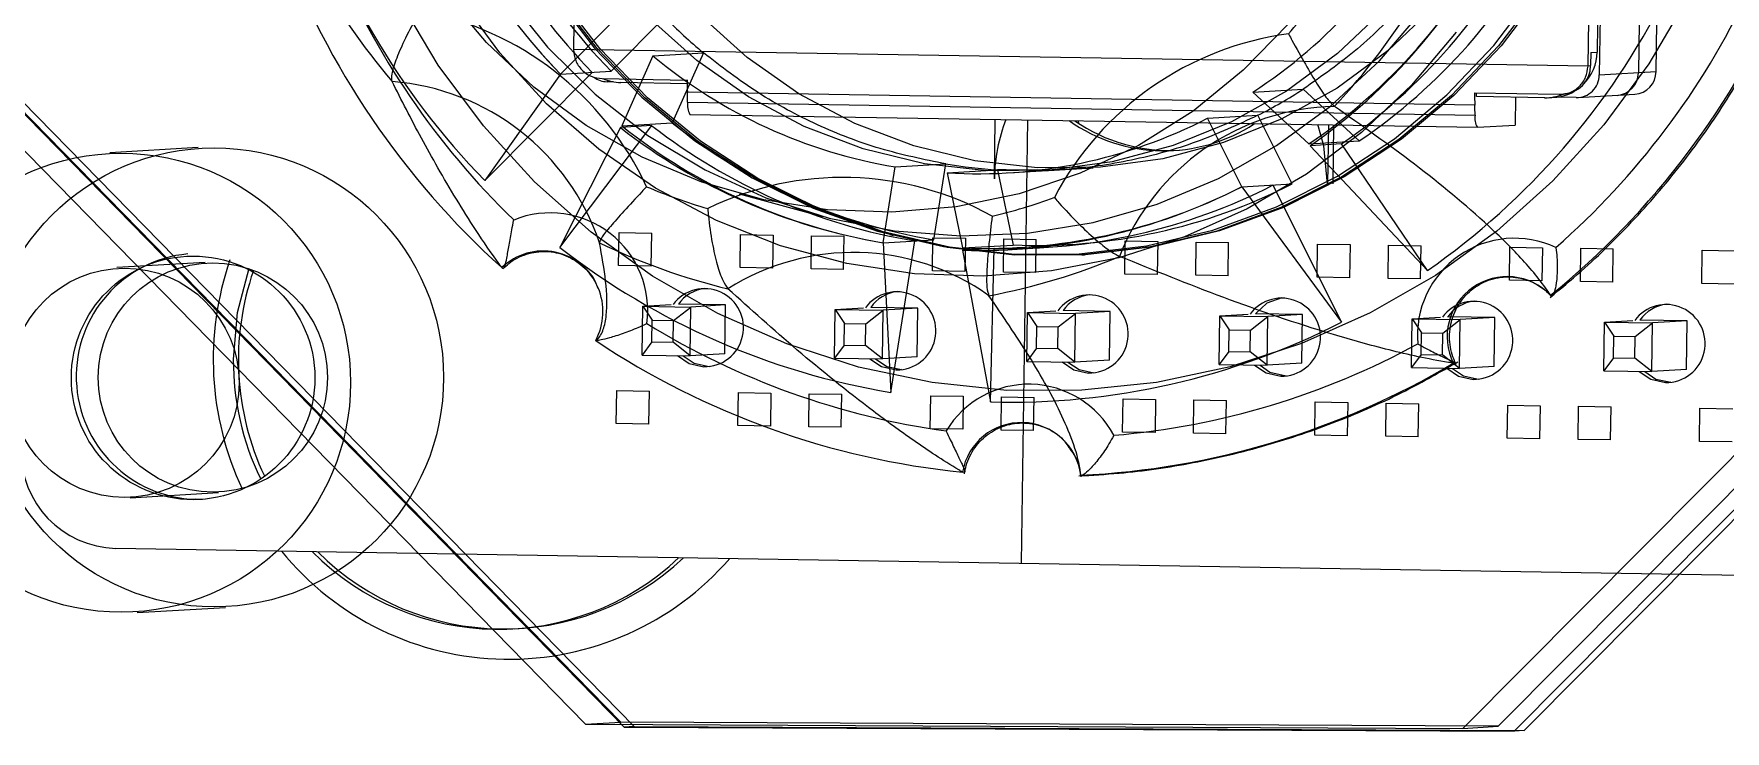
# Model space of a CAD drawing. Header units: millimetres. Extents: x -31.6 to 57.7, y -27.5 to 38.1.
# Drawn here: x 24.55 to 46.58, y -3.32 to 5.76 of the extents above; entities that cross this region are included whole.
import ezdxf

# ---------------------------------------------------------------- set-up
doc = ezdxf.new("R2010")
doc.units = ezdxf.units.MM

msp = doc.modelspace()

# ---------------------------------------------------------------- linework, layer by layer
at = {"color": 7, "linetype": 'Continuous', "lineweight": 25}
for p, q in [((31.728, 16.202), (31.575, 5.564)), ((45.094, 16.124), (44.937, 5.226)), ((45.603, 16.154), (45.447, 5.256)), ((44.791, 5.347), (44.944, 15.985)), ((45.056, 15.822), (44.908, 5.524)), ((45.677, 5.27), (45.7, 6.87)), ((32.065, 5.275), (32.764, 5.978)), ((31.407, 5.236), (32.107, 5.94)), ((44.791, 5.342), (31.575, 5.559)), ((32.609, 5.476), (33.267, 5.515)), ((33.267, 5.515), (32.861, 4.604)), ((44.826, 5.519), (44.824, 5.349)), ((44.826, 5.519), (44.908, 5.524)), ((32.609, 5.476), (32.204, 4.565)), ((44.791, 5.347), (44.824, 5.349)), ((24.064, 5.083), (32.236, -3.264)), ((24.195, 5.091), (32.367, -3.256)), ((30.419, 3.852), (31.818, 5.26)), ((31.407, 5.236), (30.419, 3.852)), ((31.407, 5.236), (32.065, 5.275)), ((31.95, 5.179), (33.054, 5.16)), ((32.093, 5.137), (32.012, 5.138)), ((33.055, 5.112), (32.193, 5.127)), ((44.937, 5.226), (45.677, 5.27)), ((23.676, 5.001), (31.732, -3.229)), ((32.193, -3.202), (24.136, 5.028)), ((43.316, 4.833), (33.058, 5.002)), ((33.062, 4.871), (43.319, 4.702)), ((40.423, 5.003), (41.081, 5.042)), ((40.423, 5.003), (41.153, 4.329)), ((41.081, 5.042), (41.811, 4.368)), ((43.16, -3.283), (51.265, 4.872)), ((43.312, 4.992), (44.416, 4.974)), ((43.338, 4.944), (43.339, 4.992)), ((44.226, 4.929), (43.338, 4.944)), ((51.726, 4.899), (43.621, -3.255)), ((43.827, -3.318), (52.048, 4.953)), ((43.847, 4.935), (43.842, 4.574)), ((43.959, -3.31), (52.18, 4.96)), ((44.27, 4.93), (44.352, 4.935)), ((44.637, 4.931), (44.362, 4.936)), ((44.438, 4.974), (44.471, 4.976)), ((44.659, 4.931), (45.399, 4.975)), ((33.091, 4.713), (43.349, 4.545)), ((37.058, 3.875), (37.069, 4.648)), ((37.488, 4.641), (37.405, -1.131)), ((38.157, 4.596), (38.152, 4.63)), ((39.834, 4.662), (40.491, 4.701)), ((40.279, 3.769), (39.834, 4.662)), ((40.936, 3.808), (40.491, 4.701)), ((31.399, 2.979), (32.597, 4.566)), ((32.186, 4.541), (31.399, 2.979)), ((32.597, 4.566), (32.186, 4.541)), ((32.204, 4.565), (32.861, 4.604)), ((41.408, 4.577), (41.397, 3.804)), ((41.476, 4.575), (41.465, 3.808)), ((43.349, 4.545), (43.842, 4.574)), ((26.687, 4.282), (25.536, 4.214)), ((41.153, 4.329), (41.811, 4.368)), ((41.581, 4.329), (41.17, 4.304)), ((41.17, 4.304), (42.701, 2.681)), ((42.701, 2.681), (41.581, 4.329)), ((35.61, 3.042), (35.767, 4.029)), ((35.767, 4.029), (36.425, 4.067)), ((36.268, 3.081), (36.425, 4.067)), ((36.442, 3.953), (37.1, 3.991)), ((37.1, 3.991), (37.301, 3.012)), ((37.231, 3.952), (37.889, 3.99)), ((37.688, 3.979), (38.345, 4.018)), ((36.442, 3.953), (36.643, 2.973)), ((40.279, 3.769), (40.936, 3.808)), ((40.279, 3.769), (41.58, 2.007)), ((41.58, 2.007), (40.69, 3.793)), ((33.731, 3.68), (34.819, 3.385)), ((32.162, 2.743), (32.168, 3.174)), ((32.168, 3.174), (32.594, 3.167)), ((32.588, 2.736), (32.594, 3.167)), ((33.746, 2.717), (33.752, 3.148)), ((33.752, 3.148), (34.175, 3.141)), ((34.175, 3.141), (34.169, 2.71)), ((34.67, 2.701), (34.676, 3.133)), ((34.676, 3.133), (35.099, 3.126)), ((35.093, 2.695), (35.099, 3.126)), ((35.696, 3.148), (35.741, 3.136)), ((36.251, 2.676), (36.258, 3.107)), ((36.258, 3.107), (36.68, 3.1)), ((36.68, 3.1), (36.674, 2.669)), ((37.175, 2.66), (37.181, 3.092)), ((37.181, 3.092), (37.604, 3.085)), ((37.598, 2.653), (37.604, 3.085)), ((35.61, 3.042), (36.268, 3.081)), ((35.61, 3.042), (35.707, 1.092)), ((35.707, 1.092), (36.021, 3.066)), ((37.053, 2.968), (36.642, 2.943)), ((36.642, 2.943), (37.005, 0.968)), ((36.643, 2.973), (37.301, 3.012)), ((37.005, 0.968), (37.053, 2.968)), ((37.286, 2.954), (37.697, 2.978)), ((37.379, 2.98), (38.037, 3.018)), ((38.198, 2.882), (38.231, 2.884)), ((38.757, 2.634), (38.763, 3.066)), ((38.763, 3.066), (39.186, 3.059)), ((39.186, 3.059), (39.179, 2.627)), ((39.68, 2.619), (39.687, 3.051)), ((39.687, 3.051), (40.109, 3.044)), ((40.103, 2.612), (40.109, 3.044)), ((41.262, 2.593), (41.268, 3.025)), ((41.268, 3.025), (41.691, 3.018)), ((41.691, 3.018), (41.685, 2.586)), ((42.186, 2.578), (42.192, 3.01)), ((42.192, 3.01), (42.615, 3.003)), ((42.608, 2.571), (42.615, 3.003)), ((43.767, 2.552), (43.773, 2.984)), ((43.773, 2.984), (44.196, 2.977)), ((44.196, 2.977), (44.19, 2.545)), ((44.691, 2.537), (44.697, 2.969)), ((44.697, 2.969), (45.12, 2.962)), ((45.114, 2.53), (45.12, 2.962)), ((46.272, 2.511), (46.278, 2.943)), ((46.278, 2.943), (46.704, 2.936)), ((26.776, 2.785), (25.625, 2.717)), ((32.588, 2.736), (32.162, 2.743)), ((34.169, 2.71), (33.746, 2.717)), ((35.093, 2.695), (34.67, 2.701)), ((36.674, 2.669), (36.251, 2.676)), ((37.598, 2.653), (37.175, 2.66)), ((39.179, 2.627), (38.757, 2.634)), ((40.103, 2.612), (39.68, 2.619)), ((41.685, 2.586), (41.262, 2.593)), ((42.608, 2.571), (42.186, 2.578)), ((44.19, 2.545), (43.767, 2.552)), ((45.114, 2.53), (44.691, 2.537)), ((46.698, 2.504), (46.272, 2.511)), ((32.47, 1.579), (32.479, 2.214)), ((32.479, 2.214), (32.847, 2.236)), ((32.479, 2.214), (32.6, 2.033)), ((32.479, 2.214), (33.105, 2.204)), ((32.879, 2.028), (33.105, 2.204)), ((33.557, 2.231), (32.941, 2.241)), ((33.096, 1.569), (33.105, 2.204)), ((33.557, 2.231), (33.105, 2.204)), ((33.547, 1.596), (33.557, 2.231)), ((32.596, 1.75), (32.6, 2.033)), ((32.6, 2.033), (32.879, 2.028)), ((32.875, 1.745), (32.879, 2.028)), ((34.975, 1.538), (34.984, 2.173)), ((34.984, 2.173), (35.352, 2.195)), ((34.984, 2.173), (35.105, 1.991)), ((34.984, 2.173), (35.611, 2.163)), ((35.101, 1.708), (35.105, 1.991)), ((35.105, 1.991), (35.384, 1.987)), ((35.38, 1.704), (35.384, 1.987)), ((35.384, 1.987), (35.611, 2.163)), ((36.062, 2.19), (35.447, 2.2)), ((35.602, 1.528), (35.611, 2.163)), ((36.062, 2.19), (35.611, 2.163)), ((36.053, 1.555), (36.062, 2.19)), ((37.48, 1.497), (37.49, 2.132)), ((37.49, 2.132), (37.857, 2.154)), ((37.49, 2.132), (37.61, 1.95)), ((37.49, 2.132), (38.116, 2.122)), ((37.89, 1.946), (38.116, 2.122)), ((38.567, 2.148), (37.952, 2.159)), ((38.107, 1.487), (38.116, 2.122)), ((38.567, 2.148), (38.116, 2.122)), ((38.558, 1.514), (38.567, 2.148)), ((39.986, 1.456), (39.995, 2.091)), ((39.995, 2.091), (40.362, 2.113)), ((39.995, 2.091), (40.116, 1.909)), ((39.995, 2.091), (40.621, 2.081)), ((40.395, 1.905), (40.621, 2.081)), ((41.072, 2.107), (40.457, 2.117)), ((40.612, 1.446), (40.621, 2.081)), ((41.072, 2.107), (40.621, 2.081)), ((41.063, 1.472), (41.072, 2.107)), ((42.491, 1.415), (42.5, 2.05)), ((42.5, 2.05), (42.867, 2.072)), ((42.5, 2.05), (42.621, 1.868)), ((42.5, 2.05), (43.126, 2.04)), ((42.9, 1.863), (43.126, 2.04)), ((43.577, 2.066), (42.962, 2.076)), ((43.117, 1.405), (43.126, 2.04)), ((43.577, 2.066), (43.126, 2.04)), ((43.568, 1.431), (43.577, 2.066)), ((44.996, 1.374), (45.005, 2.009)), ((45.005, 2.009), (45.373, 2.03)), ((45.005, 2.009), (45.126, 1.827)), ((45.005, 2.009), (45.631, 1.998)), ((45.405, 1.822), (45.631, 1.998)), ((46.082, 2.025), (45.467, 2.035)), ((45.622, 1.364), (45.631, 1.998)), ((46.082, 2.025), (45.631, 1.998)), ((46.073, 1.39), (46.082, 2.025)), ((37.606, 1.667), (37.61, 1.95)), ((37.61, 1.95), (37.89, 1.946)), ((37.886, 1.663), (37.89, 1.946)), ((40.112, 1.626), (40.116, 1.909)), ((40.116, 1.909), (40.395, 1.905)), ((40.391, 1.622), (40.395, 1.905)), ((42.617, 1.585), (42.621, 1.868)), ((42.621, 1.868), (42.9, 1.863)), ((42.896, 1.58), (42.9, 1.863)), ((45.122, 1.544), (45.126, 1.827)), ((45.126, 1.827), (45.405, 1.822)), ((45.401, 1.539), (45.405, 1.822)), ((32.596, 1.75), (32.47, 1.579)), ((32.47, 1.579), (33.096, 1.569)), ((32.596, 1.75), (32.875, 1.745)), ((33.096, 1.569), (32.875, 1.745)), ((33.547, 1.596), (33.096, 1.569)), ((35.101, 1.708), (34.975, 1.538)), ((35.101, 1.708), (35.38, 1.704)), ((35.602, 1.528), (35.38, 1.704)), ((36.053, 1.555), (35.602, 1.528)), ((37.606, 1.667), (37.48, 1.497)), ((37.606, 1.667), (37.886, 1.663)), ((38.107, 1.487), (37.886, 1.663)), ((40.112, 1.626), (39.986, 1.456)), ((40.112, 1.626), (40.391, 1.622)), ((40.612, 1.446), (40.391, 1.622)), ((42.617, 1.585), (42.491, 1.415)), ((42.617, 1.585), (42.896, 1.58)), ((43.117, 1.405), (42.896, 1.58)), ((45.122, 1.544), (44.996, 1.374)), ((45.122, 1.544), (45.401, 1.539)), ((33.341, 1.431), (33.274, 1.427)), ((34.975, 1.538), (35.602, 1.528)), ((35.846, 1.39), (35.779, 1.386)), ((37.48, 1.497), (38.107, 1.487)), ((38.558, 1.514), (38.107, 1.487)), ((38.352, 1.349), (38.284, 1.345)), ((39.986, 1.456), (40.612, 1.446)), ((41.063, 1.472), (40.612, 1.446)), ((42.491, 1.415), (43.117, 1.405)), ((43.568, 1.431), (43.117, 1.405)), ((44.996, 1.374), (45.622, 1.364)), ((45.622, 1.364), (45.401, 1.539)), ((46.073, 1.39), (45.622, 1.364)), ((32.132, 0.686), (32.139, 1.117)), ((32.139, 1.117), (32.564, 1.11)), ((32.558, 0.679), (32.564, 1.11)), ((40.857, 1.308), (40.789, 1.304)), ((43.362, 1.266), (43.294, 1.262)), ((45.867, 1.225), (45.799, 1.221)), ((33.717, 0.66), (33.723, 1.091)), ((33.723, 1.091), (34.146, 1.084)), ((34.146, 1.084), (34.14, 0.653)), ((34.641, 0.644), (34.647, 1.076)), ((34.647, 1.076), (35.07, 1.069)), ((35.063, 0.638), (35.07, 1.069)), ((36.222, 0.618), (36.228, 1.05)), ((36.228, 1.05), (36.651, 1.043)), ((36.651, 1.043), (36.645, 0.612)), ((37.146, 0.603), (37.152, 1.035)), ((37.152, 1.035), (37.575, 1.028)), ((37.569, 0.596), (37.575, 1.028)), ((38.727, 0.577), (38.733, 1.009)), ((38.733, 1.009), (39.156, 1.002)), ((39.156, 1.002), (39.15, 0.57)), ((39.651, 0.562), (39.657, 0.994)), ((39.657, 0.994), (40.08, 0.987)), ((40.074, 0.555), (40.08, 0.987)), ((41.232, 0.536), (41.238, 0.968)), ((41.238, 0.968), (41.661, 0.961)), ((41.661, 0.961), (41.655, 0.529)), ((42.156, 0.521), (42.162, 0.953)), ((42.162, 0.953), (42.585, 0.946)), ((42.579, 0.514), (42.585, 0.946)), ((43.737, 0.495), (43.744, 0.927)), ((43.744, 0.927), (44.166, 0.92)), ((44.166, 0.92), (44.16, 0.488)), ((44.661, 0.48), (44.667, 0.912)), ((44.667, 0.912), (45.09, 0.905)), ((45.084, 0.473), (45.09, 0.905)), ((46.242, 0.454), (46.249, 0.886)), ((46.249, 0.886), (46.675, 0.879)), ((32.558, 0.679), (32.132, 0.686)), ((34.14, 0.653), (33.717, 0.66)), ((35.063, 0.638), (34.641, 0.644)), ((36.645, 0.612), (36.222, 0.618)), ((37.569, 0.596), (37.146, 0.603)), ((39.15, 0.57), (38.727, 0.577)), ((40.074, 0.555), (39.651, 0.562)), ((41.655, 0.529), (41.232, 0.536)), ((42.579, 0.514), (42.156, 0.521)), ((44.16, 0.488), (43.737, 0.495)), ((45.084, 0.473), (44.661, 0.48)), ((46.668, 0.447), (46.242, 0.454)), ((25.802, -0.278), (26.953, -0.21)), ((26.657, -0.299), (26.59, -0.303)), ((26.657, -0.299), (26.741, -0.299)), ((25.614, -0.937), (50.005, -1.338)), ((25.89, -1.775), (27.041, -1.707)), ((30.804, -1.986), (30.869, -1.982)), ((31.732, -3.229), (32.193, -3.202)), ((31.732, -3.229), (43.16, -3.283)), ((43.621, -3.255), (32.193, -3.202)), ((32.367, -3.256), (32.236, -3.264)), ((32.236, -3.264), (43.827, -3.318)), ((32.367, -3.256), (43.959, -3.31)), ((43.16, -3.283), (43.621, -3.255)), ((43.959, -3.31), (43.827, -3.318))]:
    msp.add_line(p, q, dxfattribs=at)
at = {"color": 7, "linetype": 'Continuous', "lineweight": 25, "flags": 128}
for points in [[(46.083, 6.221), (45.582, 5.371), (44.997, 4.577), (44.334, 3.848), (43.601, 3.193), (42.805, 2.617), (41.954, 2.128), (41.059, 1.73), (40.128, 1.427), (39.17, 1.223), (38.197, 1.12), (37.219, 1.119), (36.246, 1.221), (35.287, 1.422), (34.355, 1.723), (33.457, 2.119), (32.604, 2.607), (31.805, 3.181), (31.069, 3.835), (30.402, 4.562), (29.813, 5.355), (29.307, 6.205)], [(40.888, 5.894), (40.3, 5.288), (39.647, 4.756), (38.935, 4.307), (38.176, 3.946), (37.38, 3.679), (36.558, 3.509), (35.723, 3.439), (34.884, 3.469), (34.055, 3.6), (33.247, 3.829), (32.471, 4.154), (31.738, 4.569), (31.059, 5.069), (30.443, 5.647), (29.898, 6.295)], [(43.073, 5.782), (42.493, 5.094), (41.84, 4.476), (41.123, 3.936), (40.351, 3.481), (39.533, 3.117), (38.68, 2.847), (37.803, 2.677), (36.912, 2.607), (36.019, 2.638), (35.134, 2.771), (34.27, 3.003), (33.437, 3.332), (32.645, 3.754), (31.904, 4.262), (31.224, 4.851), (30.614, 5.514), (30.08, 6.242)], [(30.688, 6.272), (31.235, 5.59), (31.857, 4.976), (32.544, 4.44), (33.289, 3.989), (34.079, 3.628), (34.906, 3.362), (35.757, 3.196), (36.621, 3.13), (37.487, 3.167), (38.343, 3.306), (39.176, 3.544), (39.977, 3.879), (40.734, 4.306), (41.437, 4.819), (42.076, 5.412), (42.642, 6.075)], [(31.304, 6.286), (31.848, 5.577), (32.467, 4.936), (33.155, 4.37), (33.902, 3.887), (34.698, 3.493), (35.533, 3.194), (36.396, 2.993), (37.276, 2.893), (38.161, 2.896), (39.04, 3.001), (39.901, 3.207), (40.733, 3.511), (41.526, 3.909), (42.268, 4.396), (42.951, 4.966), (43.565, 5.611), (44.102, 6.323)], [(44.165, 6.317), (43.626, 5.604), (43.011, 4.957), (42.327, 4.386), (41.583, 3.898), (40.789, 3.499), (39.955, 3.194), (39.092, 2.988), (38.211, 2.883), (37.324, 2.881), (36.443, 2.981), (35.578, 3.182), (34.741, 3.482), (33.944, 3.876), (33.195, 4.36), (32.506, 4.927), (31.885, 5.57), (31.341, 6.28)], [(44.197, 6.319), (43.659, 5.606), (43.044, 4.959), (42.36, 4.388), (41.616, 3.9), (40.822, 3.501), (39.988, 3.196), (39.125, 2.99), (38.244, 2.885), (37.357, 2.883), (36.475, 2.983), (35.611, 3.184), (34.774, 3.483), (33.976, 3.878), (33.228, 4.362), (32.539, 4.929), (31.918, 5.572), (31.373, 6.282)], [(42.126, 6.071), (41.527, 5.505), (40.864, 5.017), (40.147, 4.616), (39.386, 4.308), (38.594, 4.096), (37.781, 3.985), (36.962, 3.976), (36.147, 4.07), (35.349, 4.264), (34.581, 4.556), (33.854, 4.941), (33.18, 5.414), (32.567, 5.967)], [(42.784, 6.11), (42.185, 5.544), (41.522, 5.056), (40.804, 4.655), (40.044, 4.347), (39.251, 4.135), (38.439, 4.024), (37.619, 4.015), (36.805, 4.109), (36.007, 4.303), (35.239, 4.594), (34.512, 4.98), (33.837, 5.452), (33.225, 6.006)], [(42.784, 6.11), (42.185, 5.544), (41.522, 5.056), (40.804, 4.655), (40.044, 4.347), (39.251, 4.135), (38.439, 4.024), (37.619, 4.015), (36.805, 4.109), (36.007, 4.303), (35.239, 4.594), (34.512, 4.98), (33.837, 5.452), (33.225, 6.006)], [(41.397, 3.804), (41.348, 4.302), (41.27, 4.579)], [(27.145, 1.524), (27.199, 2.132), (27.352, 2.709)], [(40.8, 2.323), (40.606, 2.255), (40.457, 2.117)], [(32.93, 1.572), (33.082, 1.469), (33.274, 1.427)], [(33.003, 1.571), (33.149, 1.473), (33.341, 1.431)], [(35.435, 1.531), (35.587, 1.428), (35.779, 1.386)], [(35.508, 1.53), (35.655, 1.432), (35.846, 1.39)], [(37.94, 1.49), (38.092, 1.387), (38.284, 1.345)], [(38.013, 1.488), (38.16, 1.391), (38.352, 1.349)], [(40.446, 1.449), (40.597, 1.346), (40.789, 1.304)], [(40.519, 1.447), (40.647, 1.358), (40.857, 1.308)], [(42.951, 1.407), (43.102, 1.304), (43.294, 1.262)], [(43.024, 1.406), (43.17, 1.308), (43.362, 1.266)], [(45.456, 1.366), (45.608, 1.263), (45.799, 1.221)], [(45.529, 1.365), (45.675, 1.267), (45.867, 1.225)]]:
    msp.add_lwpolyline(points, dxfattribs=at)
at = {"color": 7, "linetype": 'Continuous', "lineweight": 25}
for centre, radius in [((25.683, 1.219), 2.989), ((26.894, 1.288), 2.989), ((26.62, 1.282), 1.586), ((25.727, 1.218), 1.493), ((26.878, 1.286), 1.493)]:
    msp.add_circle(centre, radius, dxfattribs=at)
for centre, radius, start, end in [((36.976, 10.68), 7.788, 196.347, 224.3509), ((36.809, 10.513), 7.552, 195.489, 224.3344), ((37.387, 10.704), 7.788, 196.347, 224.3509), ((37.466, 10.552), 7.552, 195.489, 224.3344), ((37.425, 10.702), 9.798, 196.347, 224.3509), ((36.793, 10.602), 6.673, 302.9531, 333.2451), ((36.971, 10.509), 7.462, 304.0826, 333.1614), ((36.759, 10.615), 7.699, 304.9527, 333.1728), ((37.17, 10.639), 7.699, 304.9527, 333.1728), ((37.629, 10.548), 7.462, 304.0826, 333.1614), ((37.852, 10.712), 10.766, 200.4657, 227.9544), ((35.63, 10.588), 8.419, 208.1009, 220.3192), ((37.942, 10.719), 10.273, 202.4911, 225.929), ((35.264, 10.542), 7.383, 319.6447, 326.2502), ((37.55, 10.654), 10.698, 309.1438, 336.7511), ((35.389, 10.542), 8.364, 316.8117, 329.0833), ((37.152, 10.62), 9.686, 304.9527, 333.1728), ((37.651, 10.663), 10.207, 311.1778, 334.7172), ((28.829, 2.05), 4.079, 24.9622, 79.3732), ((37.558, 10.671), 6.708, 224.3894, 230.2332), ((41.426, 1.742), 4.054, 97.5892, 152.2271), ((31.96, 5.559), 0.385, 179.1763, 179.9944), ((44.306, 5.532), 0.603, 314.932, 359.2555), ((36.841, 10.541), 6.6, 230.1213, 260.638), ((44.447, 5.352), 0.377, 272.6539, 359.5562), ((44.406, 5.353), 0.385, 358.3581, 359.1763), ((28.974, 2.046), 3.104, 18.7152, 85.6202), ((32.017, 5.432), 0.294, 233.4305, 268.9995), ((32.203, 5.712), 0.586, 245.0733, 269.0437), ((44.219, 5.35), 11.166, 180.9704, 181.7854), ((44.64, 5.228), 0.297, 269.4324, 359.5842), ((45.149, 5.258), 0.298, 273.7238, 359.5654), ((45.379, 5.272), 0.298, 273.7238, 359.5654), ((21.954, 4.655), 11.11, 1.1121, 1.7866), ((33.299, 4.834), 0.24, 171.1927, 210.2777), ((37.478, 10.597), 6.621, 297.0722, 302.9671), ((54.476, 5.181), 11.166, 180.9704, 181.7854), ((44.235, 5.513), 0.584, 269.0654, 293.0752), ((44.317, 5.519), 0.585, 273.3988, 299.7469), ((36.845, 10.488), 6.548, 266.479, 297.1585), ((39.282, 3.843), 2.224, 158.86, 179.1872), ((39.268, 6.387), 2.148, 234.8011, 303.3175), ((39.337, 6.394), 2.151, 235.0541, 273.3484), ((41.558, 1.732), 3.086, 91.3202, 158.496), ((32.211, 4.487), 11.11, 1.1121, 1.7866), ((43.556, 4.666), 0.24, 171.1927, 210.2777), ((36.855, 10.545), 7.606, 232.1242, 260.5777), ((36.82, 10.317), 7.375, 231.2526, 260.5606), ((37.266, 10.569), 7.606, 232.1242, 260.5777), ((37.477, 10.356), 7.375, 231.2526, 260.5606), ((37.498, 10.554), 6.575, 260.6124, 266.5349), ((35.37, 10.446), 7.255, 246.9334, 253.6163), ((35.083, -0.122), 4.014, 60.9851, 115.9978), ((36.84, 10.492), 7.551, 268.4996, 297.0905), ((36.947, 10.287), 7.32, 267.6203, 297.0766), ((37.251, 10.516), 7.551, 268.4996, 297.0905), ((37.605, 10.326), 7.32, 267.6203, 297.0766), ((35.357, 10.417), 7.226, 283.3833, 290.0846), ((31.272, 2.159), 1.271, 352.3419, 111.9936), ((43.834, 1.834), 1.266, 64.8836, 184.9326), ((26.699, 1.301), 1.601, 95.2662, 268.5087), ((31.18, 2.158), 0.776, 22.5711, 133.9032), ((37.273, 10.532), 9.568, 232.1242, 260.5777), ((35.508, 10.434), 8.22, 244.0673, 256.4823), ((35.22, -0.142), 3.057, 54.6801, 122.3028), ((30.83, 1.522), 3.948, 160.8485, 205.2805), ((30.754, 1.517), 3.544, 160.8801, 205.2384), ((35.494, 10.401), 8.186, 280.5094, 292.9584), ((31.16, 2.144), 0.799, 331.8734, 22.9595), ((33.282, 1.935), 0.508, 269.012, 143.7121), ((33.349, 1.95), 0.501, 97.4025, 144.5), ((43.736, 1.819), 0.781, 43.5048, 206.3114), ((35.788, 1.894), 0.508, 269.012, 143.7121), ((35.854, 1.909), 0.501, 97.4025, 144.5), ((38.293, 1.853), 0.508, 269.012, 143.7121), ((38.36, 1.868), 0.501, 97.4025, 144.5), ((40.798, 1.812), 0.508, 269.012, 143.7121), ((43.303, 1.77), 0.508, 269.012, 143.712), ((43.37, 1.785), 0.501, 97.4021, 144.3778), ((45.808, 1.729), 0.508, 269.012, 143.712), ((45.875, 1.744), 0.501, 97.4025, 144.5), ((37.794, 10.532), 10.033, 238.3686, 262.181), ((37.254, 10.465), 9.5, 268.4996, 297.0905), ((37.698, 10.517), 10.516, 236.3117, 264.2379), ((37.778, 10.493), 9.993, 274.7954, 298.6725), ((30.687, 1.513), 3.543, 179.8198, 205.8163), ((37.682, 10.476), 10.474, 272.7331, 300.7348), ((37.505, -0.058), 1.257, 28.1403, 148.8426), ((37.409, -0.078), 0.778, 6.7461, 170.2368), ((25.644, 0.327), 1.265, 178.814, 268.6439), ((30.732, 1.434), 3.816, 219.0988, 319.0199), ((30.601, 1.431), 3.422, 224.7933, 313.3254), ((30.667, 1.435), 3.422, 224.912, 313.2066)]:
    msp.add_arc(centre, radius, start, end, dxfattribs=at)
for points in [[(43.41, 7.637), (43.267, 7.379), (42.981, 6.862), (42.428, 6.171), (41.801, 5.548), (41.321, 5.21), (41.081, 5.042)], [(36.425, 4.067), (36.138, 4.126), (35.565, 4.243), (34.745, 4.563), (33.965, 4.976), (33.5, 5.335), (33.267, 5.515)], [(40.491, 4.701), (40.226, 4.578), (39.695, 4.331), (38.846, 4.101), (37.977, 3.971), (37.392, 3.985), (37.1, 3.991)]]:
    msp.add_open_spline(points, degree=3, dxfattribs=at)
for points, knots in [([(44.297, 2.33), (44.433, 2.442), (44.819, 2.763), (45.411, 3.347), (46.049, 4.095), (46.613, 4.902), (47.074, 5.696), (47.316, 6.232), (47.423, 6.469)], [0, 0, 0, 0, 0.101016, 0.2886086, 0.4762562, 0.6639196, 0.8515989, 1, 1, 1, 1]), ([(29.211, 5.141), (29.208, 5.168), (29.201, 5.222), (29.26, 5.417), (29.369, 5.674), (29.488, 5.899), (29.564, 6.03), (29.58, 6.056), (29.582, 6.059)], [0, 0, 0, 0, 0.224878, 0.44934, 0.684531, 0.936066, 0.994659, 1, 1, 1, 1]), ([(40.89, 5.761), (40.891, 5.758), (40.906, 5.731), (40.978, 5.597), (41.107, 5.365), (41.264, 5.101), (41.398, 4.901), (41.457, 4.845), (41.487, 4.817)], [0, 0, 0, 0, 0.0053411, 0.0639337, 0.3154689, 0.55066, 0.7751218, 1, 1, 1, 1]), ([(31.575, 5.559), (31.58, 5.509), (31.592, 5.41), (31.679, 5.286), (31.803, 5.198), (31.901, 5.185), (31.95, 5.179)], [0, 0, 0, 0, 0.250307, 0.499991, 0.750233, 1, 1, 1, 1]), ([(44.416, 4.974), (44.465, 4.979), (44.562, 4.988), (44.684, 5.072), (44.77, 5.194), (44.784, 5.293), (44.791, 5.342)], [0, 0, 0, 0, 0.249767, 0.500009, 0.749693, 1, 1, 1, 1]), ([(30.642, 2.717), (30.633, 2.729), (30.507, 2.902), (30.3, 3.207), (29.952, 3.763), (29.581, 4.413), (29.335, 4.898), (29.211, 5.141)], [0, 0, 0, 0, 0.012219, 0.171555, 0.331071, 0.665452, 1, 1, 1, 1]), ([(44.303, 2.357), (44.295, 2.37), (44.181, 2.542), (43.922, 2.848), (43.349, 3.41), (42.544, 4.072), (41.84, 4.569), (41.487, 4.817)], [0, 0, 0, 0, 0.012219, 0.171555, 0.331071, 0.665452, 1, 1, 1, 1]), ([(32.527, 3.771), (32.525, 3.769), (32.504, 3.747), (32.401, 3.637), (32.23, 3.452), (32.051, 3.25), (31.931, 3.102), (31.919, 3.062), (31.914, 3.042)], [0, 0, 0, 0, 0.0053411, 0.0639337, 0.3154689, 0.55066, 0.7751218, 1, 1, 1, 1]), ([(37.839, 3.631), (37.84, 3.629), (37.86, 3.606), (37.96, 3.491), (38.143, 3.297), (38.373, 3.084), (38.569, 2.927), (38.648, 2.885), (38.687, 2.864)], [0, 0, 0, 0, 0.005341, 0.063934, 0.315469, 0.55066, 0.775122, 1, 1, 1, 1]), ([(30.642, 2.717), (30.649, 2.712), (30.664, 2.701), (30.685, 2.746), (30.708, 2.846), (30.736, 3.007), (30.767, 3.181), (30.788, 3.293), (30.796, 3.336), (30.796, 3.338)], [0, 0, 0, 0, 0.133109, 0.266088, 0.433037, 0.647552, 0.865332, 0.995171, 1, 1, 1, 1]), ([(33.323, 3.486), (33.323, 3.483), (33.326, 3.452), (33.34, 3.301), (33.377, 3.041), (33.445, 2.75), (33.52, 2.532), (33.565, 2.472), (33.587, 2.442)], [0, 0, 0, 0, 0.005341, 0.063934, 0.315469, 0.55066, 0.775122, 1, 1, 1, 1]), ([(37.03, 3.388), (37.029, 3.385), (37.025, 3.355), (37.006, 3.204), (36.977, 2.946), (36.956, 2.658), (36.955, 2.442), (36.977, 2.382), (36.987, 2.352)], [0, 0, 0, 0, 0.005341, 0.063934, 0.315469, 0.55066, 0.775122, 1, 1, 1, 1]), ([(30.654, 2.701), (30.68, 2.725), (30.77, 2.809), (30.96, 2.906), (31.22, 2.943), (31.481, 2.888), (31.704, 2.744), (31.847, 2.587), (31.881, 2.476), (31.888, 2.451)], [0, 0, 0, 0, 0.071223, 0.245315, 0.420838, 0.597253, 0.773414, 0.948504, 1, 1, 1, 1]), ([(31.865, 1.767), (31.869, 1.77), (31.916, 1.807), (31.971, 1.909), (32.019, 2.158), (32.007, 2.53), (31.945, 2.871), (31.914, 3.042)], [0, 0, 0, 0, 0.012219, 0.171555, 0.331071, 0.665452, 1, 1, 1, 1]), ([(44.371, 2.98), (44.371, 2.979), (44.377, 2.936), (44.389, 2.822), (44.392, 2.648), (44.375, 2.486), (44.348, 2.386), (44.323, 2.341), (44.309, 2.352), (44.303, 2.357)], [0, 0, 0, 0, 0.0048295, 0.1346678, 0.3524477, 0.5669631, 0.7339125, 0.8668913, 1, 1, 1, 1]), ([(43.035, 1.473), (43.014, 1.476), (42.721, 1.523), (42.192, 1.64), (41.207, 1.916), (40.032, 2.318), (39.136, 2.682), (38.687, 2.864)], [0, 0, 0, 0, 0.012219, 0.171555, 0.331071, 0.665452, 1, 1, 1, 1]), ([(36.643, 0.054), (36.626, 0.064), (36.396, 0.201), (35.998, 0.465), (35.286, 0.986), (34.474, 1.645), (33.882, 2.176), (33.587, 2.442)], [0, 0, 0, 0, 0.012219, 0.171555, 0.331071, 0.665452, 1, 1, 1, 1]), ([(43.073, 1.455), (43.058, 1.488), (43.007, 1.601), (42.972, 1.817), (43.016, 2.082), (43.145, 2.317), (43.342, 2.495), (43.586, 2.595), (43.85, 2.606), (44.098, 2.528), (44.248, 2.417), (44.311, 2.347), (44.319, 2.339)], [0, 0, 0, 0, 0.048283, 0.165024, 0.281995, 0.398961, 0.516352, 0.63453, 0.753547, 0.873015, 0.985064, 1, 1, 1, 1]), ([(38.182, 0.014), (38.181, 0.023), (38.17, 0.154), (38.1, 0.41), (37.887, 0.918), (37.525, 1.565), (37.167, 2.09), (36.987, 2.352)], [0, 0, 0, 0, 0.012219, 0.171555, 0.331071, 0.665452, 1, 1, 1, 1]), ([(32.532, 1.99), (32.531, 1.989), (32.492, 1.97), (32.388, 1.922), (32.219, 1.856), (32.05, 1.803), (31.934, 1.776), (31.87, 1.764), (31.867, 1.766), (31.865, 1.767)], [0, 0, 0, 0, 0.004829, 0.134668, 0.352448, 0.566963, 0.733912, 0.866891, 1, 1, 1, 1]), ([(42.573, 1.725), (42.574, 1.724), (42.612, 1.703), (42.709, 1.65), (42.856, 1.575), (42.985, 1.515), (43.055, 1.483), (43.073, 1.469), (43.048, 1.472), (43.035, 1.473)], [0, 0, 0, 0, 0.0048295, 0.1346678, 0.3524477, 0.5669631, 0.7339125, 0.8668913, 1, 1, 1, 1]), ([(38.157, 0.005), (38.332, 0.015), (38.831, 0.045), (39.649, 0.164), (40.6, 0.389), (41.525, 0.704), (42.36, 1.071), (42.868, 1.361), (43.093, 1.489)], [0, 0, 0, 0, 0.101006, 0.288481, 0.476001, 0.663523, 0.85105, 1, 1, 1, 1]), ([(36.667, 0.034), (36.674, 0.069), (36.698, 0.192), (36.795, 0.385), (36.983, 0.572), (37.222, 0.683), (37.485, 0.708), (37.74, 0.639), (37.939, 0.513), (38.016, 0.393), (38.045, 0.348)], [0, 0, 0, 0, 0.0583225, 0.1991213, 0.3407984, 0.4833857, 0.6270076, 0.7712781, 0.915204, 1, 1, 1, 1]), ([(36.429, 0.592), (36.43, 0.591), (36.448, 0.552), (36.496, 0.449), (36.57, 0.296), (36.636, 0.159), (36.671, 0.077), (36.674, 0.041), (36.653, 0.05), (36.643, 0.054)], [0, 0, 0, 0, 0.004829, 0.134668, 0.352448, 0.566963, 0.733912, 0.866891, 1, 1, 1, 1]), ([(38.613, 0.535), (38.613, 0.533), (38.592, 0.495), (38.536, 0.395), (38.436, 0.247), (38.325, 0.115), (38.242, 0.036), (38.192, 0.002), (38.185, 0.01), (38.182, 0.014)], [0, 0, 0, 0, 0.004829, 0.134668, 0.352448, 0.566963, 0.733912, 0.866891, 1, 1, 1, 1]), ([(38.045, 0.348), (38.067, 0.32), (38.141, 0.226), (38.172, 0.094), (38.183, 0.001), (38.184, -0.008)], [0, 0, 0, 0, 0.280277, 0.92578, 1, 1, 1, 1])]:
    msp.add_open_spline(points, degree=3, knots=knots, dxfattribs=at)

doc.saveas('drawing.dxf')
